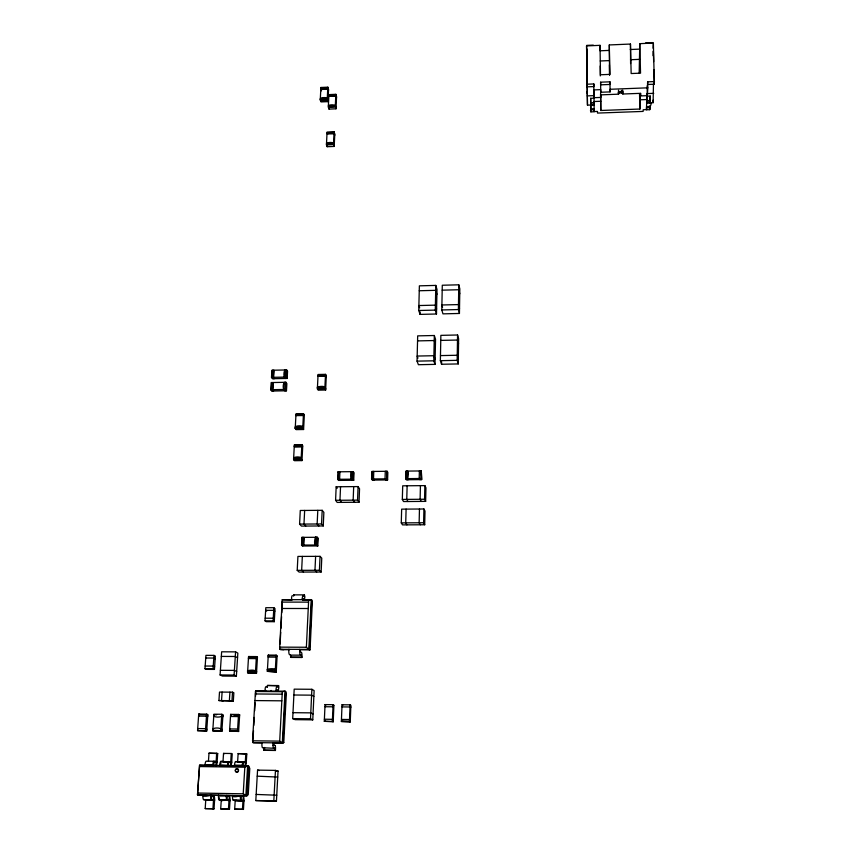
<?xml version="1.0" encoding="UTF-8"?>
<svg xmlns="http://www.w3.org/2000/svg" width="852" height="852" viewBox="0 0 852 852"><rect width="100%" height="100%" fill="white"/><g stroke="black" fill="none" stroke-linecap="round" stroke-linejoin="round"><path stroke-width="1.28" d="M609.425 64.827L609.542 74.763M609.606 75.157L609.308 44.943L630.459 44.048L631.151 73.538L640.544 73.165L639.777 43.654L653.377 43.069L654.336 84.21L647.488 84.476L647.637 81.835L654.506 81.568M610.085 91.899L609.979 81.824L600.607 82.186L600.735 92.261L610.085 91.899L610.107 89.279L647.808 87.82L647.637 81.835M609.979 81.824L609.957 84.454L600.617 84.827L600.607 82.186M649.874 107.618C640.768 108.662 653.282 103.177 649.746 109.695L646.412 109.823L646.998 94.785M650.151 103.22C639.948 103.198 655.156 98.725 649.927 106.788M458.238 363.932L457.173 360.343L457.567 334.996L440.867 335.358L440.367 360.673L441.56 364.251L458.238 363.932L458.621 338.745L457.567 334.996M459.441 313.461L458.397 309.553L458.791 284.813L442.284 285.239L441.805 309.958L442.965 313.855L459.441 313.461L459.824 288.871L458.791 284.813M441.56 364.251L441.602 361.727M594.004 97.692L600.756 97.437L600.745 94.86L618.552 94.178L618.605 91.569L622.865 91.409L622.801 94.008L640.683 93.326L640.555 95.914L647.35 95.658L647.808 87.82M435.01 364.379L433.785 360.801L434.318 335.507L417.682 335.869L417.043 361.131L418.396 364.699L435.01 364.379L435.542 339.234L434.318 335.507M436.49 314.005L435.287 310.107L435.809 285.409L419.376 285.835L418.758 310.501L420.079 314.388L436.49 314.005L437.001 289.456L435.809 285.409M424.701 524.757L423.614 522.745L423.923 508.985L401.654 509.145L401.271 522.883L402.485 524.885L424.701 524.757L425.01 511.072L423.923 508.985M425.638 501.381L424.562 499.24L424.871 485.619L402.708 485.821L402.325 499.421L403.539 501.551L425.638 501.381L425.947 487.834L424.871 485.619M419.461 509.017L419.141 522.777L420.26 524.779M420.43 485.661L420.111 499.272L421.207 501.413M419.195 478.515L419.376 470.964L420.888 471.071L421.122 479.484L419.738 479.623M421.665 479.601L421.303 470.943L405.861 471.103L405.658 478.643L406.244 479.751L421.665 479.601L421.303 470.943M621.64 92.953L621.651 92.314L618.339 92.442L618.328 93.081L621.64 92.953L621.587 90.397M420.079 314.388L420.132 311.928M406.095 509.113L405.733 522.851L406.926 524.864M407.128 485.778L406.766 499.378L407.948 501.519M407.852 471.209C405.36 489.932 411.015 469.228 406.404 471.22L406.202 478.76L406.66 479.623L408.172 479.74M243.246 765.895L243.374 761.667L235.482 761.603A4.441 1.076 -87.1 0 0 234.534 764.542L234.406 765.852L245.291 766.236A4.409 1.044 -87.2 0 0 246.207 763.307L246.803 753.967L238.123 753.583L237.612 761.858L246.313 762.178M243.331 796.492L242.948 800.699L241.02 800.337L241.393 796.056L243.459 796.588A4.484 1.054 -86.8 0 1 244.013 799.858L243.47 809.4L242.469 809.272L242.969 800.752L233.075 800.103A4.494 1.086 -86.8 0 1 232.511 796.812L232.553 795.47M245.152 766.278L245.269 762.082L243.225 761.709A4.441 1.054 -87.1 0 0 242.298 764.659L242.181 765.959M229.369 796.247L228.964 800.454L226.973 800.092L227.356 795.811L229.507 796.343A4.484 1.097 -86.7 0 1 230.072 799.613L229.507 809.144L228.464 809.017L228.996 800.507L219.039 799.858A4.494 1.129 -86.6 0 1 218.453 796.567L218.506 795.225M228.538 765.671L230.509 766.065L231.211 753.498L223.543 753.392L222.99 761.72L230.647 761.869L220.785 761.39A4.43 1.118 -86.9 0 0 219.795 764.329L219.678 765.639L228.474 765.991L228.517 761.496A4.441 1.097 -87 0 0 227.548 764.446L227.42 765.746M243.47 809.4L234.683 809.134L235.205 800.646M387.607 479.932L387.841 472.423L387.202 471.294L371.845 471.454L371.578 478.973L372.26 480.081L387.607 479.932L386.968 478.824L387.202 471.294M214.033 808.857L212.947 808.729L213.501 800.209L205.747 800.039L205.204 808.591L214.033 808.857L214.629 799.346A4.473 1.14 -86.5 0 0 214.044 796.077L211.818 795.576L211.403 799.815L203.49 799.581A4.484 1.171 -86.4 0 1 202.882 796.301L202.936 794.959M215.907 765.852L216.642 753.296L208.996 753.189L208.431 761.4M220.87 763.456L220.945 761.347L222.958 761.763M229.507 809.144L220.7 808.878L221.243 800.401M213.831 765.479L214.001 761.251L206.131 761.177A4.43 1.161 -86.7 0 0 205.098 764.116C203.074 766.693 214.235 766.864 212.83 764.233A4.43 1.14 -86.8 0 1 213.841 761.294L216.099 761.55L213.49 761.624M214.597 800.497L213.511 800.347L214.608 799.943M630.597 63.559L630.459 44.048M350.247 721.985L349.458 721.569L350.087 704.838L342.035 704.764L341.375 721.484L350.247 721.985L350.875 705.296L350.087 704.838M341.482 721.005L350.172 721.42L350.321 719.897M359.033 502.243L359.544 488.782L358.074 486.577L336.167 486.78L335.582 500.305L337.179 502.414L359.033 502.243L357.563 500.124L358.074 486.577M351.461 471.795C352.685 490.113 348.106 470.123 352.898 471.774L352.6 479.282L353.175 480.145L351.823 480.283M353.729 480.262L352.994 479.154L353.292 471.646L338.02 471.806L337.701 479.303L338.478 480.411L353.729 480.262L354.027 472.775L353.292 471.646M353.175 480.145L353.473 472.647L352.898 471.774M353.687 486.62L353.154 500.156L354.656 502.286M339.607 479.293L339.927 471.784L338.585 471.923L338.265 479.431L340.385 480.39M340.544 486.737L339.969 500.262L341.545 502.382M333.207 721.804L332.365 721.388L333.068 704.679L325.038 704.604L324.303 721.303L333.207 721.804L333.899 705.147L333.068 704.679M639.17 73.123L639.777 43.654M321.14 572.011L319.415 570.286L320.054 556.345L297.923 556.42L297.21 570.339L299.073 572.054L321.14 572.011L321.768 558.145L320.054 556.345M323.249 525.95L321.555 523.969L322.184 510.316L300.277 510.476L299.584 524.097L301.406 526.078L323.249 525.95L323.867 512.371L322.184 510.316M312.78 719.844L314.132 690.567L311.875 689.289L294.185 689.151L292.694 718.609L295.112 719.652L312.78 719.844L310.501 718.79L292.694 718.609M293.631 596.112L293.695 594.866L304.388 594.866L304.239 596.592L303.088 595.654A3.696 0.767 -89.2 0 0 302.3 598.242L302.779 600.096L311.757 600.096L312.29 602.865L310.064 649.82L309.382 649.799L311.757 600.096L311.214 599.627L282.246 599.733L279.669 647.137L279.807 649.277L283.684 649.693M334.197 146.438L333.473 144.52L334.08 131.783L327.072 132.06L326.444 144.787L327.189 146.704L334.197 146.438L334.804 133.732M335.858 94.316L335.262 106.809L328.308 107.096L328.915 94.615L335.858 94.316L336.497 97.905M334.272 144.84L334.144 145.83C335.422 138.482 316.593 145.83 333.633 143.136M334.08 133.594L326.998 133.647L334.08 133.594L334.133 132.401L327.136 132.678L327.711 134.19M335.358 106.638L328.403 106.926L329.042 109.099L335.986 108.811C337.978 100.547 318.254 108.097 335.422 105.467M335.869 96.106L328.84 96.169L335.869 96.106L335.922 94.934L328.978 95.232M315.133 545.12C318.041 526.291 311.523 546.462 316.582 545.11L317.242 545.834M335.922 108.204L336.061 107.245M335.986 108.811L336.572 96.351M315.623 556.356L314.963 570.297L316.72 572.022M317.796 510.348L317.146 523.991L318.872 525.972M316.582 545.11L316.944 537.399L315.496 537.399M317.817 545.93L316.965 545.014L317.327 537.293L301.917 537.367L301.533 545.078L302.428 545.994L317.817 545.93L318.179 538.23L317.327 537.293M317.359 543.267L317.604 538.123L316.944 537.399M325.634 390.024L324.836 388.682L325.507 374.347L318.073 374.486L317.381 388.821L318.201 390.152L325.634 390.024L326.305 375.721L325.507 374.347M325.72 388.224L325.57 389.428L324.942 388.384C326.38 383.56 306.816 389.257 325.006 387.042M325.507 376.286L317.988 376.275L325.507 376.286L325.57 374.944L318.147 375.082M310.501 718.79L311.875 689.289M327.828 87.181L327.211 99.609L320.267 99.908L320.906 87.479L327.828 87.181L328.489 90.77M327.306 99.45C329.021 96.67 318.776 97.128 320.373 99.737L327.306 99.45L327.945 101.633L321.023 101.921L320.267 99.908M327.828 88.959L327.892 87.799L320.97 88.086L320.916 89.258L327.828 88.959L320.916 89.258M302.779 600.096L303.003 598.423L303.983 599.222A3.238 0.671 -89.2 0 0 304.867 596.677L304.388 594.866M327.945 101.633L328.563 89.226M301.874 657.488L301.32 655.209L300.181 654.442A3.759 0.777 -88.7 0 1 299.68 650.8L299.744 649.373L300.362 651.684L301.352 652.376A3.312 0.682 -88.7 0 1 301.949 656.115L301.874 657.488L291.065 657.424L290.489 655.156L289.307 654.389A3.759 0.799 -88.6 0 1 288.796 650.747L288.86 649.32L289.456 649.703L280.414 649.661M327.189 144.893L327.125 146.097L326.55 144.595L333.569 144.329M328.978 108.481L329.032 107.309L329.042 109.099M327.189 146.704L327.274 145.106M318.201 388.214L318.137 389.556L317.498 388.512L324.942 388.384M279.807 649.277L308.839 649.416L306.379 647.254L308.669 599.744L311.214 599.627L308.839 649.416L309.382 649.799M600.543 93.826L600.798 110.483L639.916 109.035L640.203 93.635M301.991 460.602L302.748 445.852L301.874 444.659L294.355 444.755L293.567 459.547L294.462 460.698L301.991 460.602L301.107 459.452L301.874 444.659M303.589 429.514L304.345 414.967L303.472 413.699L296.006 413.816L295.229 428.386L296.113 429.621L303.589 429.514L302.726 428.279L303.472 413.699M321.502 90.834L320.97 88.086M302.109 545.173L302.503 537.463L303.94 537.463L303.557 545.173L302.109 545.173L302.811 545.887M302.343 556.409L301.651 570.329L303.482 572.043M304.654 510.444L303.972 524.076L305.772 526.057M261.351 742.891L253.47 742.795L252.554 740.793L255.462 691.494L255.845 690.929L285.037 691.174L285.633 691.483L282.928 743.168L273.077 742.837L273.002 744.318A3.887 0.852 -87.7 0 0 273.545 747.896L274.823 748.333L274.802 750.271L275.43 750.474L275.505 749.046A3.419 0.745 -87.7 0 0 274.855 745.393L273.758 744.999L273.705 743.051M252.554 740.793L279.701 741.133L282.31 742.955L283.791 742.561L286.336 693.752L285.633 691.483M301.917 460.016L301.235 459.122C303.163 456.097 291.874 456.267 293.684 459.207L294.387 460.101M301.874 446.64L301.949 445.255L294.43 445.351L294.355 446.736L301.874 446.64L294.355 446.736M303.514 428.918L302.843 427.96C304.75 424.956 293.557 425.148 295.346 428.066L296.038 429.025L298.53 428.993M303.472 415.659L303.546 414.296L296.081 414.413L295.91 415.627L303.376 415.52M276.25 671.951L277.134 655.731L276.133 655.124L268.274 655.082L267.347 671.333L276.25 671.951L267.347 671.333M280.095 644.059L280.723 632.291M280.936 628.371L281.575 616.603M281.788 612.684L282.427 600.926M278.306 685.551L278.146 687.362L276.953 686.776A3.813 0.841 -88.2 0 0 275.984 689.662L276.517 691.409L276.772 689.619L277.848 690.131A3.344 0.735 -88.2 0 0 278.838 687.255L278.306 685.551L267.443 685.466L267.347 686.989M276.431 801.295L273.822 800.869L275.462 770.389L257.56 770.123L255.802 800.561L276.431 801.295L278.04 771.039L275.462 770.389M279.701 741.133L282.321 691.717L285.037 691.174L282.31 742.955L252.799 742.582L253.502 730.665M275.43 750.474L264.429 750.324L264.514 748.897A3.419 0.767 -87.5 0 0 264.525 747.47M285.196 389.609L285.601 382.452C282.811 380.524 282.15 391.334 285.196 389.609L285.91 390.642L284.621 390.812M285.889 377.234L286.293 370.119C283.514 368.202 282.853 378.959 285.889 377.234L286.602 378.288L285.313 378.469M286.474 390.78L285.558 389.449L285.963 382.292L271.181 382.559L270.755 389.705L271.713 391.036L286.474 390.78L286.868 383.634L285.963 382.292M287.156 378.437L286.251 377.074L286.655 369.96L271.916 370.237L271.5 377.351L272.448 378.703L287.156 378.437L287.561 371.334L286.655 369.96M285.91 390.642L286.176 385.881M286.73 375.924L286.996 371.195M274.28 621.683L273.109 620.863L273.843 607.7L265.803 607.7L265.036 620.842L266.239 621.672L274.28 621.683L275.004 608.573L273.843 607.7M271.053 691.355L271.106 690.418M275.239 671.387L276.133 655.124M276.165 671.376L275.388 670.939C277.124 665.817 256.026 671.397 275.462 669.416M276.133 657.212L276.218 655.699L268.359 655.657L268.156 657.105L276.027 657.148M262.011 742.699L261.926 744.179A3.887 0.884 -87.6 0 0 262.491 747.747L274.802 748.301M255.536 696.233L255.845 690.929L265.59 691.313L265.643 690.376M268.295 671.323L267.496 670.886L267.581 669.363M283.812 389.63L284.217 382.473M284.504 377.255L284.909 370.141M264.429 750.324L263.79 750.133L263.832 748.216M271.33 389.843L271.756 382.697L273.141 382.676L272.715 389.822L271.33 389.843L272.065 390.876L273.556 391.004M272.065 377.489L272.48 370.386L273.865 370.354L273.439 377.468L272.065 377.489L272.8 378.544L274.28 378.671M256.399 656.583L255.44 672.824L256.495 673.378L257.453 657.18L256.399 656.583L248.56 656.541L247.57 672.771L256.495 673.378M256.622 671.344L256.409 672.814L255.579 672.377C257.357 667.265 236.26 672.824 255.675 670.854M256.399 658.671L256.484 657.148L248.646 657.105L248.433 658.564L256.282 658.607M253.821 725.361L254.29 717.416M254.673 710.802L255.142 702.857M248.56 672.76L247.719 672.324L247.815 670.801M243.597 766.054L248.635 766.129L246.856 795.864L243.214 793.808L244.822 767.226L247.634 765.884L248.635 766.129L249.796 768.419L248.241 794.65L246.856 795.864L241.648 795.779M245.301 762.039L245.823 753.69M646.881 98.385L646.817 96.18L650.193 96.042L649.778 102.815L653.111 102.687L653.463 84.124M653.058 48.244L653.377 43.069M238.624 731.474L237.495 731.101L238.539 714.445L230.615 714.37L229.55 731.005L238.624 731.474L239.657 714.881L238.539 714.445M238.539 730.92L237.655 730.622L237.633 729.014L229.806 728.961M233.352 714.956L238.635 715.02L238.539 716.575L230.615 716.489M650.193 102.378L650.193 96.042M653.069 55.678L653.356 50.95L653.665 61.6M229.923 692.154L229.369 700.653L230.711 701.207M233.32 701.228L231.978 700.685L232.521 692.175L219.507 692.069L218.932 700.557L233.32 701.228L233.853 692.761L232.521 692.175M236.377 676.158L234.098 675.05L235.578 651.876L221.637 651.801L220.082 674.954L222.447 676.062L236.377 676.158L237.846 653.111L235.578 651.876M230.509 766.065L230.658 766.023A4.409 1.086 -87 0 0 231.616 763.104L232.245 753.775L231.211 753.498M216.355 765.437A4.398 1.129 -86.9 0 0 217.058 762.891L217.707 753.573L216.642 753.296M222.106 692.09L221.541 700.589L222.915 701.132M221.871 731.282L220.689 730.899L221.797 714.274L213.895 714.2L212.766 730.814L221.871 731.282L222.968 714.711L221.797 714.274M221.776 730.718L220.86 730.42C222.979 727.235 210.976 727.139 212.936 730.334L221.776 730.718L222.01 729.206M206.685 731.101L205.46 730.728L206.61 714.125L198.729 714.04L197.547 730.633L206.685 731.101L207.835 714.551L206.61 714.125M214.448 669.427L213.053 668.767L213.98 655.39L205.928 655.348L204.991 668.713L206.408 669.374L214.448 669.427L215.364 656.093L213.98 655.39M197.728 730.153L197.696 728.556L205.737 728.684M211.807 795.544L197.494 794.873L199.581 765.181L247.634 765.884L245.855 795.704L197.494 794.873L199.581 765.181L205.715 765.501M219.39 797.845L219.188 799.953L226.834 799.996A4.494 1.108 -86.7 0 1 226.259 796.695L226.302 795.363L227.356 795.811M224.001 762.402L223.011 761.613L231.723 761.976M649.65 105.968L649.746 109.695M235.631 761.56L238.624 762.071M282.246 599.733L292.034 600.085L291.533 598.232A3.696 0.788 -89.1 0 1 292.364 595.654L292.438 595.697M236.249 800.326L235.205 800.731L243.991 800.454M222.329 800.081L221.243 800.486L230.061 800.209M206.887 800.358L205.779 800.209L206.908 799.804M198.623 795.033L201.051 794.458M586.655 45.39L593.269 45.113M645.614 42.888L652.291 42.6M600.735 92.261L600.724 89.641L593.908 89.907L594.004 98.182L590.67 98.31L590.787 105.03L587.475 105.147L586.559 45.912L600.032 45.337L600.49 74.763L609.84 74.39L609.308 44.943M609.265 50.406L600.053 50.79L600.032 45.337M630.278 49.523L639.532 49.128M600.213 60.982L609.457 60.598M630.512 59.736L639.799 59.352M320.437 98.576L327.37 98.278M320.959 101.313L327.882 101.015L328.02 100.078M593.823 83.943L587.028 84.21L587.081 86.84L593.855 86.574L593.823 83.943L594.068 102.591L590.724 102.719L590.67 98.31M587.273 95.893L593.972 95.637M646.966 93.603L653.729 93.347M600.692 93.741L600.766 101.271L594.057 101.526L594.185 111.75L590.883 111.868L590.851 109.812C599.829 109.759 588.317 106.351 590.883 111.868M640.363 99.78L647.126 99.524M326.444 144.787L333.473 144.52M646.945 100.6L650.321 100.472M419.248 290.745L435.713 290.33L436.906 294.345M442.188 290.159L458.717 289.744L459.75 293.77M418.758 310.501L435.287 310.107M441.805 309.958L458.397 309.553M417.555 340.896L434.211 340.534L435.436 344.24M440.772 340.395L457.492 340.044L458.546 343.75M440.473 355.593L457.258 355.252L458.312 358.862M417.043 361.131L433.785 360.801M440.367 360.673L457.173 360.343M271.5 377.351L286.251 377.074M270.755 389.705L285.558 389.449M317.381 388.821L324.836 388.682M295.42 426.692L302.918 426.586M295.346 428.066L302.843 427.96M295.229 428.386L302.726 428.279M293.759 457.822L301.31 457.726M293.684 459.207L301.235 459.122M293.567 459.547L301.107 459.452M337.701 479.303L352.994 479.154M371.578 478.973L386.968 478.824M405.658 478.643L421.133 478.494M402.325 499.421L424.562 499.24M335.582 500.305L357.563 500.124M401.271 522.883L423.614 522.745M299.584 524.097L321.555 523.969M301.533 545.078L316.965 545.014M297.21 570.339L319.415 570.286M301.842 599.212L303.983 599.222M282.118 602.108L308.552 602.13M281.767 608.477L308.243 608.509M265.196 618.201L273.247 618.222L274.419 619.063M265.036 620.842L273.109 620.863M279.669 647.137L306.379 647.254M299.51 649.767L310.064 649.82M290.404 655.113L301.235 655.167M221.328 656.413L235.29 656.487L237.548 657.701M290.479 657.062L301.32 657.116M257.453 657.18L248.56 656.541M205.737 658.01L213.788 658.053L215.183 658.756M205.172 666.03L213.245 666.083L214.629 666.754M204.991 668.713L213.053 668.767M220.391 670.311L234.396 670.396L236.675 671.536M267.496 670.886L275.388 670.939M247.719 672.324L255.579 672.377M247.57 672.771L256.409 672.814M220.082 674.954L234.098 675.05M278.913 685.871L267.443 685.466M255.462 691.494L282.321 691.717M255.312 693.965L282.193 694.188M293.887 695.008L311.598 695.157L313.855 696.393M254.929 700.578L281.842 700.823M218.932 700.557L231.978 700.685M342.046 706.894L350.097 706.979M292.992 712.687L310.778 712.858L313.046 713.955M234.396 714.828L239.657 714.881M216.621 714.785L213.99 714.764C211.552 717.789 223.533 717.938 221.893 714.839L222.798 715.179L222.83 716.777M349.618 719.525L341.545 719.439M324.303 721.303L332.365 721.388M341.375 721.484L349.458 721.569M235.003 730.59L237.655 730.622M235.897 730.888L229.71 730.526M197.547 730.633L205.46 730.728M212.766 730.814L220.689 730.899M229.55 731.005L237.495 731.101M279.957 742.518L283.791 742.561M272.651 745.372L274.855 745.393M263.79 750.133L274.802 750.271M217.707 753.573L208.996 753.189M246.803 753.967L238.123 753.583M213.543 761.475L217.164 761.763M237.57 761.976L245.269 762.082M219.741 764.926L234.779 765.927M234.47 765.139L242.245 765.245L243.203 766.044L242.192 765.799M199.709 766.555L244.822 767.226M275.494 771.007L278.04 771.039M257.208 776.172L277.72 777.056M197.845 793.042L243.214 793.808M256.164 794.437L276.751 795.214M211.658 795.257L218.176 795.374M218.495 795.395L227.356 795.693L218.474 795.96M227.303 795.523L241.393 796.056M202.904 795.693C206.003 797.877 213.799 793.137 210.657 796.428A4.484 1.15 -86.5 0 0 211.253 799.719L213.479 800.177L213.895 795.981L211.328 795.938M232.521 796.205C235.525 798.377 243.331 793.638 240.328 796.939A4.494 1.065 -86.9 0 0 240.882 800.241L233.214 800.198M255.802 800.561L273.822 800.869M205.779 800.209L213.511 800.347M237.516 800.901L243.981 801.018L242.969 800.869M205.204 808.591L212.947 808.729M220.7 808.878L228.464 809.017M234.683 809.134L242.469 809.272M221.243 800.486L222.308 800.635M228.996 800.624L230.04 800.773M235.205 800.731L236.228 800.88M203.639 799.687L205.747 800.039M204.981 765.256L206.088 765.501L205.044 764.713L212.776 764.819L213.799 765.618L212.712 765.373M227.431 765.586L228.485 765.831M223.011 761.613L224.055 761.869M257.56 770.123L259.37 770.559M223.543 753.392L224.587 753.669M205.63 730.249L206.589 730.547L206.823 729.024M206.472 716.191L198.591 716.106L198.835 714.604L206.716 714.69L207.654 715.02L207.686 716.617M198.729 714.04L199.975 714.466M230.711 714.934L231.606 715.265M230.615 714.37L231.765 714.796M238.635 715.02L239.508 715.35M325.102 721.143L324.399 719.205L332.546 719.344M265.59 691.313L265.047 689.566A3.802 0.863 -88.1 0 1 265.962 686.669L267.145 687.234M332.482 720.909L333.143 721.229M349.565 721.09L350.172 721.42M325.038 706.734L333.068 706.809M325.038 704.604L325.901 705.062M333.143 705.254L333.792 705.605M248.646 657.105L249.487 657.574M257.336 659.192L257.304 657.616L256.484 657.148M342.035 704.764L342.845 705.222M350.8 707.384L350.161 705.413M268.274 655.082L269.296 655.689M268.359 655.657L269.147 656.125M276.218 655.699L276.996 656.168M266.697 611.076L265.643 610.32L273.694 610.33L274.866 611.193M216.099 761.507L217.111 762.306M230.69 761.72L231.669 762.519M293.695 594.866L294.27 595.346M245.323 761.933L246.26 762.721M303.557 545.173L303.94 537.463M302.503 537.463L303.195 538.198M301.917 537.367L302.811 538.304M301.949 445.255L302.63 446.182M336.167 486.78L337.232 488.239M272.715 389.822L273.141 382.676M338.02 471.806L338.798 472.924M273.439 377.468L273.865 370.354M338.585 471.923L339.192 472.796M272.48 370.386L273.215 371.451M303.546 414.296L304.217 415.286M285.601 382.452L286.304 383.496M373.506 478.962L373.762 471.433L372.399 471.571L372.132 479.101L372.665 479.953L374.177 480.059M326.22 377.5L325.57 374.944M385.04 478.845L385.285 471.316L386.797 471.422L387.053 479.814L385.679 479.953M420.888 471.071L421.303 471.955M334.08 131.783L334.729 135.319M417.959 358.159L417.171 356.051L433.892 355.721L435.116 359.32M320.906 87.479L321.662 89.513M419.653 307.838L418.875 305.548L435.393 305.144L436.597 309.074M442.571 307.284L441.9 304.984L458.482 304.59L459.516 308.52M653.899 69.576L654.336 84.21M653.047 100.174L653.111 102.687M647.083 85.786L647.35 95.658M646.508 108.161L646.551 109.62L643.207 109.748L643.122 111.41L597.508 113.082L597.497 111.442L594.185 111.559L594.163 110.1M590.766 105.243L590.755 104.178L590.851 109.557M640.491 93.454L640.555 95.914M639.522 93.624L639.916 109.035M622.716 90.099L622.801 94.008M618.477 90.259L618.552 94.178M586.73 49.043L587.475 105.147M586.559 45.912L586.719 53.601L586.677 48.905M586.677 53.74L586.868 63.101M587.305 91.377L587.358 93.901M590.755 104.21L594.089 104.306M590.83 108.981L590.777 105.446L594.1 105.318L594.089 104.306M600.766 101.271L600.798 110.483M600.234 65.966L600.277 75.934M237.506 771.859A1.672 1.544 -68.6 0 0 237.687 768.994A1.672 1.544 -68.6 0 0 235.258 770.389A1.672 1.544 -68.6 0 0 237.506 771.859M237.708 771.901A1.672 1.544 -68.6 0 0 237.878 769.036A1.672 1.544 -68.6 0 0 235.45 770.432A1.672 1.544 -68.6 0 0 237.708 771.901"/></g></svg>
